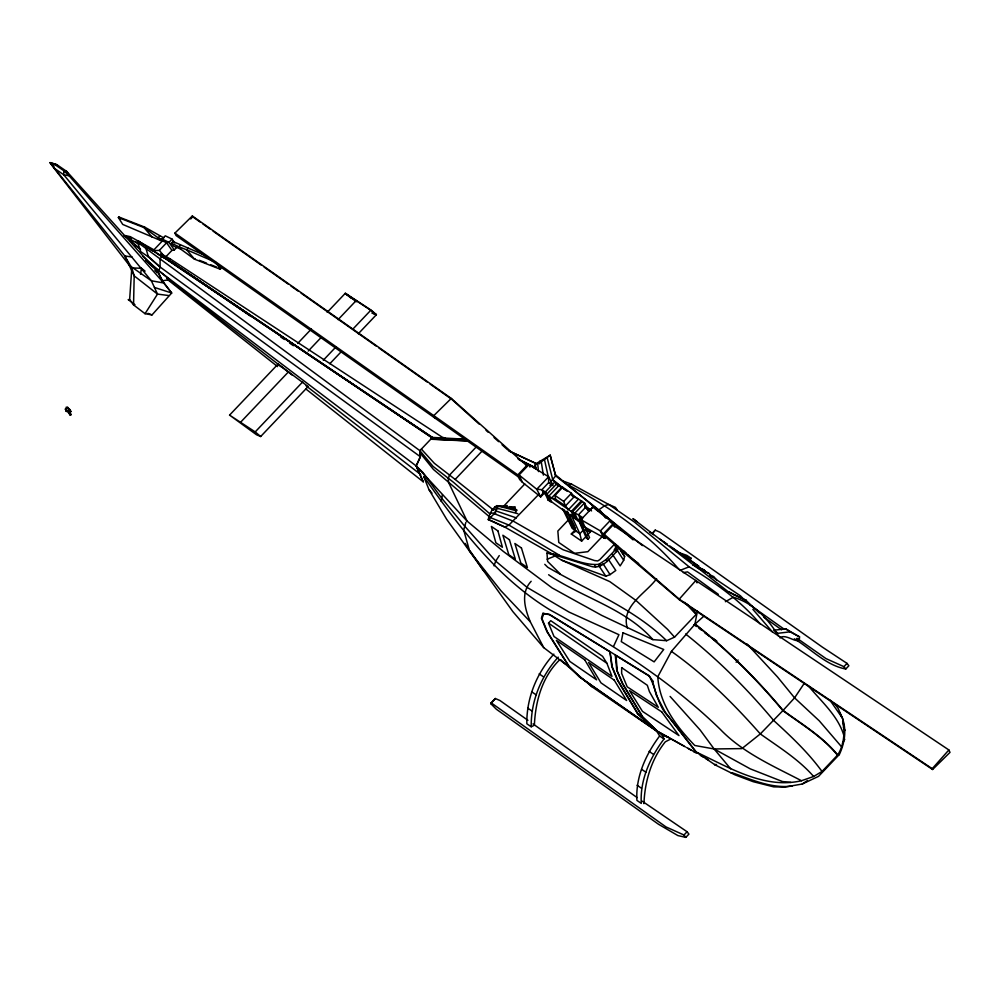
<?xml version="1.0" encoding="UTF-8"?>
<svg xmlns="http://www.w3.org/2000/svg" width="1000" height="1000" viewBox="0 0 1000 1000"><rect width="100%" height="100%" fill="white"/><g stroke="black" fill="none" stroke-linecap="round" stroke-linejoin="round"><path stroke-width="1.5" d="M517.612 475.112L519.05 475L536.763 489.25L541.912 489.675L548.625 482.625L548.625 476.763L528.85 464.688L527.425 464.8L517.612 475.112L519.675 479.562L522.413 482.275L540.675 496.9L554.513 482.325L561.425 487.625L551.625 497.95L555.588 499.225L565.413 505.975L568.55 509.588L578.35 499.263L571.725 495.062M542.913 613.35L549.562 614.75L609.987 651.812L611.812 666.663L617.375 680.075L637.463 713.45L656.675 731.188L659.638 735.975C645.863 754.325 635.475 777.038 636.925 800.4L641.287 803.4C639.837 780.037 650.225 757.325 664 738.975L662.138 734.938L591.75 686.612L564.862 663.713L543.737 647.638L512.9 611.663L446.725 519.4L428.975 489.613L423.675 476.425C459.075 526.788 497 577.812 550.5 610.163C611.438 643.388 670.325 680.738 720.238 729.3C742.75 752.75 773.138 765.962 801.5 780.725L813.637 776.488L822.013 771.475L837.487 755.188L839.2 754.638L818.562 776.35L802.275 784.013L784.737 787.075L773.688 786.862L753.225 781.7L735.037 774.862L715.113 764.887L695.8 751.762L668.238 716.35C657.125 705.062 656.45 688.538 649.013 675.675L549.375 614.35L542.913 613.35L541.4 618.25L546.912 631.625L568.688 666.162L579.237 676.712L656.9 731L683.95 746.012M535.837 468.938L535.388 464.062L550.212 455.2L555.688 475.887L601.087 511.675L605.588 518.013M441.213 501.475L442.388 494.825M704.112 615.938L695.125 624.025C727.4 649.638 756.65 678.812 783.088 710.4C801.925 724.237 822.85 736.675 837.7 754.963L839.412 754.412C845.575 741 847.375 725.763 839.65 712.375M68.763 411.637C69.112 415 71.662 415 69.975 414.712M553.85 654.125C536.712 673.1 526.438 698.1 526.838 723.787L531.213 726.787L534.375 725.238C535.45 701.413 541.987 677.15 559.513 659.963M531.213 726.787C530.8 701.1 541.075 676.1 558.212 657.138M161.663 279.837L171.688 293.012L152.012 314.913L145.037 313.7L133.55 304.9L129.637 299.525L131.7 269.438M616.013 545.125L615.75 547.938L614.113 550.037M615.288 544.675L616.375 551.763C609.65 558.75 601.388 570.363 590.163 566.062L552.775 554.375L504.75 527.05L488.263 519.637C489.1 514.3 492.05 508.488 496.812 505.65L514.65 508.688L517.038 510.138M837.487 755.188C822.638 736.888 801.712 724.463 782.875 710.625L760.312 733.925L741.9 748.6L714.112 748.962L694.775 745.475C676.4 726.488 659.4 704.15 657.788 676.737L671.413 651.375L694.925 624.237L697.387 611.2M140.55 274.325L141.412 268.263L131.8 267.938L124.763 255.925L50 162.625L57 164.75L66.825 171.513L158.575 273.175L163.7 282.975L171.688 293.012L154.438 287.438M539.55 463.812L539.975 461.05M837.7 754.963C844.675 744.087 844.963 730.675 842.575 718.337L829.812 699.963M534.35 468.387L535.388 464.062M612.5 554.462L620.138 565.925L623.688 560.288L624.625 556.438L618.688 547.537M773.7 630.275L785.675 628.825L799.525 636.85C799.837 647.062 786.05 632.438 780.05 637.913M69.775 414.637L68.838 412.962M488.263 519.637L494.263 513.688L497.9 505.925L516.562 510.838M613.575 646.338L618.938 634.7L569.113 612.112L527.075 587.388L495.7 561.138L464.35 525.75L441.312 497.713L422.875 472.463L416.2 465.95L158.787 270.812L160.1 267.025L160.075 258.65L162.138 256.488L167.325 259.425L431.987 437.837M494.05 565.875L495.7 561.138L499.263 555.575M70.812 411.463L70.263 411.15L70.638 411.725M70.287 414.95L70.963 414.762M651.988 727.625L579.788 677.087L569.237 666.538L547.463 632L541.95 618.625L543.638 614.138M642.175 801.162L687.075 831.75L688.913 834.112L685.812 837.375L677.887 835.575L658.462 824.225L496.325 709.212L490.825 703.713L491.163 702.837L495.3 698.5L499.988 700.55L527.925 720.312M495.3 698.5L490.825 703.713M794.35 638.8C811.162 648.975 825.75 665.25 845.763 669.013L848.863 665.763L847.025 663.388L822.438 647.175L659.938 532.2L655.25 530.138L652.837 533.188M305.725 388.862L423.225 481.8L416.2 465.95L420.325 456.8L419.875 450.675L432.463 437.425L465.613 439.2M465.887 522.325L463.688 530.05L469.663 551.275L500.938 590.737L530.363 621.9L543.737 647.638M423.225 481.8L416.2 465.95L420.375 456.75L419.875 450.675L137.662 242.35L138.7 241.262L145.912 246.225M558.7 485.75L548.9 496.075L571.275 511.463L578.488 514.825L579.788 517.65L578.263 520.95L551.512 501.725L548.9 496.075L544.7 492.638L548.25 500.312L551.512 501.725M130.3 241.075L131.05 238.275M600.95 564.325L599.775 566.388L598.837 564.375C581.15 565.75 564.663 554.612 546.975 553.038L547.587 561.4L560.275 574M618.6 548L616.587 551.55L615.65 549.525L617.675 545.975M546.275 492.688L541.912 489.675L543.225 492.512L540.675 496.9L536.763 489.25L548.625 476.763L552.537 484.4L549.925 485.45M842.475 743.175L844.788 739.262M689.725 560.725L691.225 558.362L686.862 555.363L677.625 552.15M145.037 313.7L157.513 294.1L151.363 280.775L63.738 174.762L53.913 168.012L50 162.625L57 164.75M804.25 683.337L794.575 697.862L783.088 710.4M531.163 581.287C520.35 592.675 524.925 609.1 530.363 621.9M736.137 662.225L738.062 660.013M190.738 218.975L192.7 216.775L192.325 215.975L174.925 233.088L176.038 235.512L519.625 477.8M932.6 769.5L932.225 768.688L948.875 749.963L612.962 525.062L604.188 534.3L605.312 536.725L679.613 599.963L932.6 769.5L950 752.387L948.875 749.963M614.65 527.05L613.112 523.713L610.175 520.6L592.837 507.15L589.55 510.763L585.188 507.762L584.525 502.962L571.1 494.275M548.5 623.125L550.763 620.688L602.612 656.338L606.9 663.275L611.975 676.363L554.012 636.5L548.5 623.125L606.9 663.275M162.225 241.213L122.725 224.425L118.362 217.55L118.875 217L144.6 227.075L163.825 237.913M144.6 227.075L144.088 227.613L118.362 217.55M432.463 437.425L162.338 256.262L167.537 259.2L432.188 437.625L162.138 256.488L146.888 246.9L145.85 247.975L148.4 256.9L160.1 267.025L420.375 456.75M159.613 236.15L158.062 237.787L159.725 240M177.438 246.688L174.338 249.95L171.95 250.375L166.575 242.787L162.5 240.825L162.188 239.075L165.275 235.825L172.062 239.1L174.75 242.9M158.175 254.213L153.212 250.6L162.5 240.825M153.212 250.6L159.35 250.387L166.575 242.787L168.962 242.362L172.062 239.1M219.088 264.7L220.763 268.688L220.238 269.225L194.525 259.163L180.55 249L173.512 246.075L171.412 243.15L172.95 241.513L206.287 255.938M171.95 250.375L165.238 257.438L159.35 250.387M180.425 245.15L178.875 246.775L171.412 243.15M156.537 272.587L158.6 270.413L169.562 279.675L162.125 280.85L158.575 273.175L154.913 270.6M188.2 248.175L186.65 249.8L178.875 246.775L180.55 249M195.037 258.612L194.525 259.163L186.65 249.8L213.088 261.15M229.562 415.112L278.062 364.062L308.137 386.55L260.675 436.512L256.5 434.75L229.562 415.112L255.2 431.912L260.675 436.512M297.688 343.413L311.4 328.975M327.212 312.337L345.138 293.463L370.775 310.262L376.25 314.862L358.312 333.738M240.65 422.188L288.637 371.688M308.238 351.05L321.037 337.575M338.1 319.625L356.225 300.538M255.2 431.912L302.663 381.95M323.3 360.238L335.962 346.912M352.837 329.137L370.775 310.262M329.837 363.713L341.438 351.5M476.637 446.538L449.487 475.112L448.288 478.512L448.6 482.5L467.075 521.087L503.263 551.375L552.087 587.888L601.638 615.35L652.913 639.625L666.637 640.713L674.538 637.15L696.2 614.35L684.775 602.35M421.362 449.1L434.338 463.288L455.163 479.438L482.287 450.875M503.438 506.438L524.788 483.975M538.925 494.225L508.938 525.087L504.75 527.05L489.05 519.675M550.612 481.925L555.688 475.887L550.163 455.35M554.975 495.425L562.712 487.275L571.438 493.275L574.188 496.75L565.413 505.975L563.7 501.425L554.975 495.425L555.588 499.225M563.7 501.425L571.438 493.275M581.075 501.138L571.275 511.463L573.888 517.112M582.337 501.463L572.537 511.775L576.087 519.45M568.513 519.812L557.85 531.038L558.75 542.438L574.575 553.312L587.863 551.675L602.8 535.962M585.188 507.762L578.488 514.825L582.85 517.825L580.975 519.65L583.787 526.538L605.363 538.475L603.3 534.025L600.375 530.913L580.975 519.65L592.837 507.15M581.213 517.863L578.263 520.95L574.725 513.275L584.525 502.962L588.075 510.637M562.6 508.7L572.163 528.312L573.8 529.438L575.35 527.812M586.237 530.712L590.425 531.888L581.65 541.125L571.287 534L575.188 529.888M578.45 519.913L586.362 538.075L587.987 539.2L589.538 537.575L582.85 522.212M603.3 534.025L613.112 523.713M614.212 544.487L599.775 559.688L597.675 560.95L594.462 560.538L563.162 549.788L513.312 521.175L494.263 513.688M598.837 564.375L606.15 559.525L615.438 549.75M652.15 533.4L655.25 530.138M656.612 578.725C645.775 593.587 620.513 606.2 627.388 628.15M491.163 702.837L666.062 826.963L683.975 835L687.075 831.75M796.975 638.237L826.012 658.612L843.925 666.65L847.025 663.388M66.888 407.837L67.787 407.35L66.15 407.2L66.7 408.338L69.025 408.6L70.85 411.163M535.925 464.487L541.263 461.85L550.212 455.2M66.7 408.338L67.825 408.288L67.675 407.488M547.125 559.237L555.075 556.013L561.575 560.138L605.85 576.213L610.062 574.625L615.8 570.487L608.162 559.025M599.475 509.375L604.675 505.7L608.713 504.462L615.425 507.388L617.112 509.775M802.275 784.013L807.438 780.537M571.287 534L576.013 531.112L579.837 533.737L581.65 541.125M65.438 409.175L66.975 411.5L66.188 409.025M725.387 601.7L733.325 597.225C753.45 603.062 768.15 618.837 778.688 636.287M154.2 249.988L130.3 236.663L127.863 238.025L124.05 235.812M670.85 738.988L665.312 741.812C651.35 759.125 644.737 781.587 643.962 803.65L643.775 803.238M65.875 410.975L66.475 410.938M67.8 408.263L67.088 408.113M680.025 570.4L689.112 566.825C715.263 582.7 740.425 600.475 760.238 624.038M440.387 438.562L443.237 437.488L446.05 438.7M134.938 304.538L133.55 304.9L134.188 275.863L132.2 269.25M492.3 509.825L498.05 508.537M731.25 773.15L732.537 772.875C751.75 779.613 771.338 788.713 792.2 786.062M159.162 255L167.325 259.425L170.138 258.863L443.025 437.713M689.112 566.825L634.3 521.962L608.713 504.462L571.65 484.188L568.138 484.888C609.575 506.538 648.25 533.763 678.95 569.312M69.8 409.475L68.875 409.2M683.3 572.65L687.525 571.888L718.325 594.312M695.8 751.762L696.35 752.138C728.812 767.188 764.1 789.45 801.5 780.725M70.263 411.15C69.763 408.862 68.4 412.8 65.263 409.137L66.513 408.15M799.525 636.85L790.05 631.825L778.075 633.275L774.8 631.025M494.625 506.962L507.25 505.525M129.637 299.525L128.2 299.637L133.812 303.725M609.987 651.812L612.35 667.038L617.925 680.45L638 713.825M589.2 683.637L591.75 686.612M685.537 746.988L656.9 731L642.375 716.825L622.288 683.45L616.725 670.037L615.262 655.163L649.2 676.075M506.6 507.3L515.062 506.775L515.737 512.35M490.45 513.175L495.85 513.038M716.513 764.525L714.575 764.513L715.113 764.887M430.962 439L468.862 440.838M430.763 439.212L468.65 441.05M441.2 438.713L448.638 438.975M456.062 439.237L465 439.712M790.875 782.4L782.513 781.55L750.3 768.875L714.112 748.962L700.125 729.975L670.088 696.438M168.775 295.55L157.513 294.1L134.188 275.863L124.763 255.925L132.137 257.075M130.3 236.663L125.275 235.55L125.65 236.363M66.875 411.512L66.162 411.25M488.625 516.763L491.2 517.4M496.812 505.65L497.9 505.925M546.975 553.038L556.737 555.55L552.775 554.375M497.175 508.263L517.875 513.725M585.05 530.1L590.638 531.675L586.025 528.5M495.675 510.85L516.413 517.925M681.988 555.15L691.225 558.362M562.95 481.025L571.65 484.188M147.938 313.35L152.012 314.913M199.325 260.3L206.475 263.087M210.763 264.775L216.475 267.013M662.138 734.938L667.887 737.2M490.775 517.762L508.938 525.087L559.6 555.337M162.275 239.537L158.062 237.787L144.088 227.613L151.95 236.975M372.287 312.875L376.45 314.637L370.988 310.05L345.35 293.25L356.325 301.8M372.075 313.1L376.25 314.862M509.712 506.587L514.65 508.688M712.2 576.912C707.7 570.363 698.538 570.388 693.112 564.675L632.9 518.638L637.3 521.8M734.275 594.975L746.3 600.475L728.675 591.825L734.825 595.35M561.575 560.138L609.763 581.587L635.975 600.438L667.562 629.338L674.538 637.15M704.4 570.15L692.75 564.7L704.4 570.15L706.325 572.4M509.137 451.087L536.838 463.888M509.038 450.875L535.6 463.275M127.963 237.45L131.425 239.088M162.188 239.075L168.962 242.362L174.338 249.95M517.888 458.8L535.913 467.925M519.062 459.725L535.712 468.15M138.75 243.925L127.863 238.025L140.525 249.412M548.612 574.738C582.275 597.863 625.388 608.212 652.913 639.625M686.65 747.513L694.762 752.013M160.837 253.688L170.138 258.863M688.225 748.512L690.925 750.037M693.612 751.562L696.312 753.088M700.35 755.375L703.037 756.9M705.738 758.425L708.425 759.95M157.312 253.637L167.325 259.425M164.713 257.787L170.1 260.912M596.938 509.425L600.562 511.65L633.112 539.913M135.262 241.537L139.113 243.988M134.863 245.325L139.987 248.6M601.087 511.675L591.987 505.675M932.225 768.688L679.237 599.163L604.188 534.3M146.888 246.9L152.438 250.712M649.6 532.062L653.4 534.663M659.725 539.012L667.312 544.237M669.837 545.975L698.95 566.388L672.288 548.062M663.4 541.95L667.212 544.575M709.312 573.525L698.025 568.05L728.863 592.225M785.675 628.825L790.05 631.825M796.575 639.225L798.75 640.725M548.625 482.625L552.987 485.625M543.225 492.512L546.5 494.762M579.788 517.65L581.975 519.15M171.438 261.7L177.862 266.112M180.425 267.887L251.05 316.512M280.575 336.85L284.425 339.5M289.562 343.038L293.412 345.688M138.7 241.262L152.287 250.6M148.4 256.9L140.75 251.65L137.662 242.35M652.55 681L656.312 695.188L665.113 711.988L696.35 752.138M616.725 670.037L622.837 683.825L642.913 717.2L657.25 730.975M659.638 735.975L664 738.975M539.175 673.875L543.538 676.875M649.087 751.375L653.462 754.375M531.7 691.8L536.062 694.8M641.612 769.3L645.987 772.3M527.712 708.1L532.075 711.1M637.075 785.238L641.45 788.238M167.1 277.962L169.562 279.675M192.325 215.975L451.275 398.425L527.275 466.15M192.7 216.775L200.35 222.175M202.9 223.962L210.55 229.363M213.1 231.163L261.575 265.312M264.137 267.113L288.375 284.188M290.925 285.988L298.575 291.375M301.125 293.175L376.388 346.213M378.938 348L427.413 382.163M429.963 383.963L451.65 399.237L479.137 424.075M174.925 233.088L518.5 475.375M750 605L784.275 629.25M763.95 617.238L781.675 629.812M533 723.913L637.1 797.562M693.888 624.688L696.438 626.5M698.975 628.312L701.513 630.138M705.325 632.863L709.137 635.588M712.95 638.312L716.762 641.038M705.125 633.088L708.938 635.812M712.75 638.538L716.562 641.263M635.388 561.263L637.875 563.05M638.913 564.175L628.175 555.45M166.8 277.987L292.55 375.35M306.112 385.838L420.763 474.613M345.138 293.463L351.238 298.212M671.413 651.375C704.575 674.862 733.512 703.512 760.312 733.925C778.763 747.087 798.637 759.3 813.637 776.488M141.412 268.263L145.1 271.137M167.438 279.45L277.587 366.587M455.163 479.438L493.6 510.125M604.913 515.475L642.438 545.588M601.625 513.175L610.95 520.662M567.288 491.388L552.737 479.688L547.225 457.938M570.925 494.325L574.562 497.25M585.487 506.025L591.55 510.913M552.537 479.9L564.663 489.663M571.938 495.513L574.362 497.463M585.275 506.25L590.125 510.15M146.1 260.35L158.6 270.413M694.925 624.237C727.2 649.862 756.438 679.038 782.875 710.625M685.638 634.012C717.913 659.638 747.15 688.812 773.587 720.4C790.9 736.225 808.175 752.438 822.013 771.475M554.837 474.325L596.325 508.537L598.225 510.975M489.75 517.038L433.475 469.487L420.05 452.887M278.062 364.062L281.562 367.075M490.45 514.35L453.537 482.337L433.062 466.413L419.875 450.675M484.988 571.575L482.75 569.625L470.112 550.9M146.1 260.65L152.912 266.75M147.438 255.637L160.1 267.025M486.012 430.288L488.312 432.35M494.038 437.525L498.612 441.662M502.05 444.775L507.775 449.95M143.038 256.425L158.787 270.812M687.212 604.225L696.413 614.125M149.037 263.3L152.35 266.4M745.763 600.1L759.225 612.938M637.463 713.45L651.25 726.85M560.662 659.625L564.862 663.713M666.637 640.713C632.812 607.85 587.95 590.538 547.725 567.263L544.775 564.325M747.087 644.05L777.487 676.938L794.575 697.862L819.287 720.85L841.7 746.95M628.375 555.225L631.638 558.562M623.825 551L626 553.225M745.438 601L740.462 595.825L709.575 575.087L713.688 576.525L716.575 579.913M416.2 465.95L467.075 521.087M118.875 217L120.675 218.938M68.688 413.025L67.15 411.012M752.85 609.325L772.775 632.325M808.175 685.625C821.175 701.513 838.162 715.725 844.013 735.962M703.863 569.775L705.788 572.025M428.975 489.613L432 493.175M714.112 748.962L730.675 768.838M843.925 666.65L845.763 669.013M683.975 835L685.812 837.375M649.013 675.675L653.088 681.375M834.887 703.863L838.325 708.713L841.812 717.387M70.088 414.675L71.013 414.675L69.887 411.05M465.05 543.413L468.425 548.4M621.263 551.438L624.625 556.438M599.062 566.025L605.85 576.213M616.538 549.163L623.688 560.288M602.913 563.5L610.062 574.625M215.875 262.35L220.238 269.225M562.712 487.275L563.812 489.087M843.312 727.138L845.037 730.45M567.15 511L568.525 513.8M569.888 516.6L574.663 526.413M564.237 509.825L573.8 529.438M697.013 582.85L695.9 580.425L679.237 599.163L679.613 599.963M611.3 523.025L610.175 520.6L600.375 530.913L603.737 538.188M606.15 559.525L607.087 561.538M578.975 520.262L583.45 529.938L579.837 533.737L570.9 514.388M594.6 565.037L595.525 567.062M557.875 486.375L556.688 483.825L546.888 494.137L550.438 501.812M567.075 511.763L576.013 531.112M529.975 467.1L528.85 464.688L519.05 475L522.413 482.275M451.65 399.237L451.275 398.425L433.875 415.538L435 417.962M579.475 519.65L587.987 539.2M544.45 459.525L548.675 478.55M842.625 721.413L843.713 726.787M541.263 461.85L543.375 475.087M547.913 497.912L548.25 500.312M537.75 463.988L538.462 471.575M616 655.938L617.263 670.413M615.5 544.45L615.65 549.525M621.663 667.638L621.638 673.413L627.2 686.825L658.288 707.3L649.438 691.637L647.312 685.275L621.663 667.638M63.8 170.738L63.738 174.762L69.1 175.763L163.7 282.975L151.363 280.775L129.338 265.363L53.913 168.012L53.438 163.612L63.8 170.738L69.1 175.763L66.825 171.513L63.8 170.738M622.975 632.788L621.275 641.625L654.137 661.875L663.725 649.475L622.975 632.788M661.688 711.85L629.525 690.625L642.463 711.375L679 735.6L661.688 711.85M497.938 530.938L491.388 526.438L495.863 542.75L502.413 547.25L497.938 530.938M509.425 539.738L502.875 535.237L508.837 554.775L515.388 559.275L509.425 539.738M521.438 547.987L514.888 543.488L520.85 563.038L527.4 567.537L521.438 547.987M584.763 659.85L556.388 640.337L569.875 661.462L596.613 679.85L584.763 659.85M614.237 680.113L588.587 662.475L600.975 682.85L626.625 700.487L614.237 680.113"/></g></svg>
